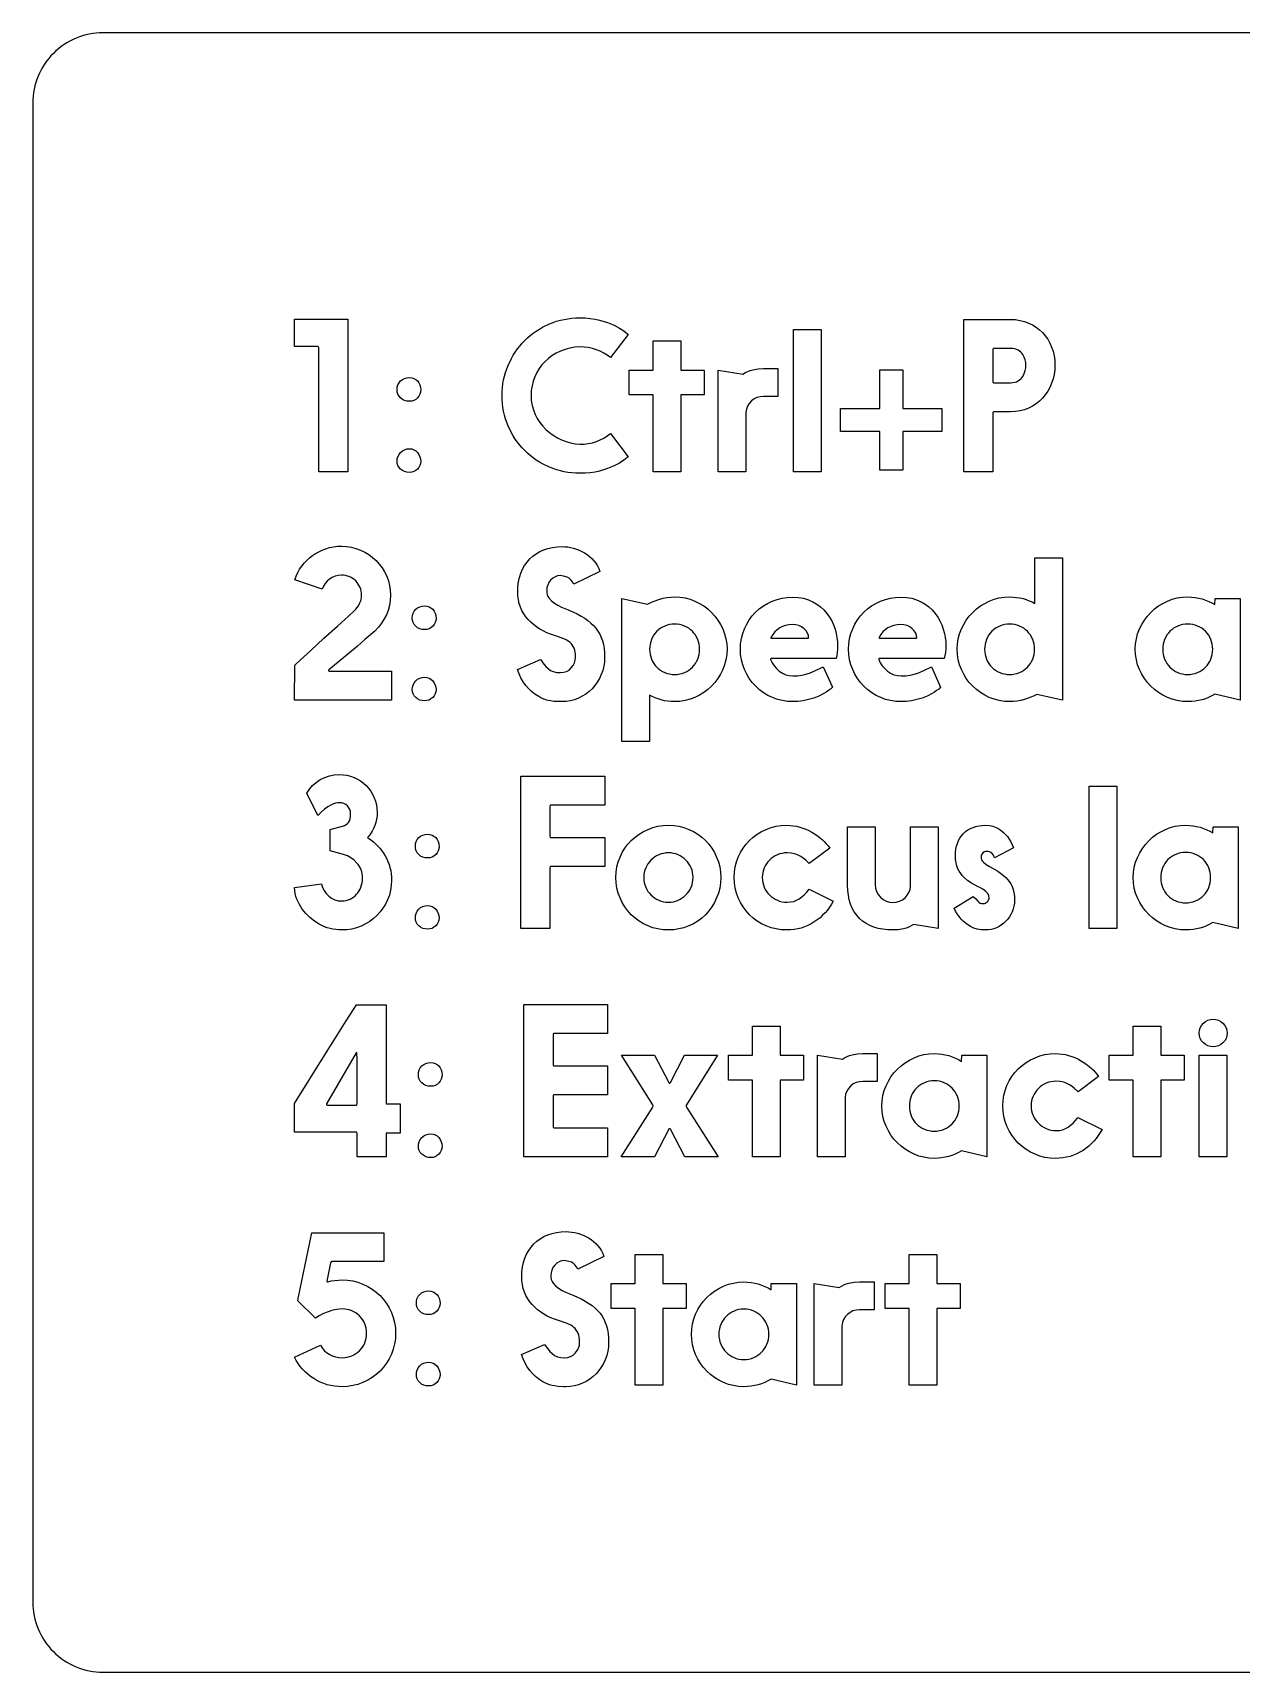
# Model space of a CAD drawing. Extents: x 333 to 535, y 49 to 451.
# Drawn here: x 332.7 to 384.3, y 208.3 to 278.3 of the extents above; entities that cross this region are included whole.
import ezdxf

# ---------------------------------------------------------------- set-up
doc = ezdxf.new("R2010")
doc.units = 0
doc.layers.get('0').update_dxf_attribs({"linetype": 'CONTINUOUS'})

msp = doc.modelspace()

# ---------------------------------------------------------------- linework, layer by layer
msp.add_lwpolyline([(332.707, 211.256, 0.414214), (335.707, 208.256), (427.707, 208.256, 0.414214), (430.707, 211.256), (430.707, 275.256, 0.414214), (427.707, 278.256), (335.707, 278.256, 0.414214), (332.707, 275.256)], format="xyb", close=True)
for points in [[(343.879, 266.025), (346.15, 266.025), (346.15, 259.516), (344.91, 259.516), (344.91, 264.803), (344.907, 264.826), (344.897, 264.842), (344.881, 264.852), (344.858, 264.855), (343.879, 264.855)], [(356.056, 264.846), (355.838, 264.828), (355.629, 264.792), (355.427, 264.737), (355.232, 264.664), (355.048, 264.575), (354.877, 264.471), (354.719, 264.354), (354.574, 264.222), (354.442, 264.078), (354.326, 263.921), (354.223, 263.753), (354.136, 263.572), (354.066, 263.382), (354.016, 263.184), (353.986, 262.979), (353.976, 262.766), (353.986, 262.554), (354.019, 262.349), (354.073, 262.153), (354.149, 261.964), (354.243, 261.786), (354.352, 261.619), (354.475, 261.463), (354.613, 261.319), (354.763, 261.187), (354.925, 261.07), (355.097, 260.966), (355.28, 260.877), (355.47, 260.803), (355.662, 260.747), (355.858, 260.708), (356.056, 260.686), (356.24, 260.694), (356.419, 260.716), (356.593, 260.754), (356.762, 260.807), (356.925, 260.874), (357.079, 260.953), (357.226, 261.043), (357.364, 261.145), (358.127, 260.157), (357.932, 260.001), (357.753, 259.886), (357.52, 259.763), (357.384, 259.702), (357.234, 259.645), (356.896, 259.542), (356.707, 259.5), (356.504, 259.471), (356.287, 259.453), (356.056, 259.447), (355.884, 259.451), (355.715, 259.463), (355.548, 259.483), (355.385, 259.512), (355.225, 259.548), (355.067, 259.593), (354.912, 259.646), (354.76, 259.707), (354.468, 259.849), (354.33, 259.929), (354.196, 260.014), (354.066, 260.106), (353.942, 260.204), (353.822, 260.308), (353.707, 260.417), (353.597, 260.533), (353.494, 260.652), (353.396, 260.777), (353.304, 260.906), (353.218, 261.04), (353.138, 261.179), (352.996, 261.47), (352.935, 261.622), (352.883, 261.777), (352.838, 261.935), (352.801, 262.096), (352.773, 262.259), (352.753, 262.425), (352.74, 262.594), (352.736, 262.766), (352.74, 262.936), (352.753, 263.104), (352.773, 263.269), (352.801, 263.431), (352.838, 263.592), (352.883, 263.749), (352.935, 263.905), (352.996, 264.057), (353.138, 264.351), (353.218, 264.491), (353.304, 264.625), (353.396, 264.755), (353.494, 264.88), (353.597, 265), (353.707, 265.115), (353.822, 265.225), (353.942, 265.328), (354.066, 265.426), (354.196, 265.518), (354.33, 265.604), (354.468, 265.684), (354.76, 265.825), (354.912, 265.886), (355.067, 265.939), (355.225, 265.984), (355.385, 266.02), (355.548, 266.049), (355.715, 266.069), (355.884, 266.081), (356.056, 266.085), (356.287, 266.08), (356.504, 266.062), (356.707, 266.032), (356.896, 265.99), (357.234, 265.887), (357.384, 265.83), (357.52, 265.769), (357.753, 265.646), (357.932, 265.526), (358.127, 265.375), (357.364, 264.387), (357.226, 264.489), (357.079, 264.58), (356.925, 264.658), (356.762, 264.725), (356.593, 264.778), (356.419, 264.816), (356.24, 264.839)], [(372.453, 266.016), (374.446, 266.016), (374.65, 266.007), (374.845, 265.978), (375.031, 265.931), (375.209, 265.864), (375.376, 265.782), (375.532, 265.686), (375.675, 265.576), (375.807, 265.453), (375.926, 265.317), (376.03, 265.169), (376.121, 265.009), (376.197, 264.837), (376.258, 264.656), (376.301, 264.467), (376.327, 264.27), (376.336, 264.066), (376.327, 263.862), (376.301, 263.664), (376.258, 263.474), (376.197, 263.29), (376.121, 263.116), (376.03, 262.952), (375.926, 262.8), (375.807, 262.658), (375.675, 262.529), (375.532, 262.414), (375.376, 262.314), (375.209, 262.229), (375.031, 262.161), (374.845, 262.112), (374.65, 262.083), (374.446, 262.073), (373.736, 262.073), (373.713, 262.07), (373.697, 262.06), (373.687, 262.044), (373.684, 262.021), (373.684, 259.516), (372.444, 259.516)], [(365.182, 265.583), (366.36, 265.583), (366.36, 259.516), (365.182, 259.516)], [(359.193, 265.097), (360.372, 265.097), (360.372, 263.849), (361.368, 263.849), (361.368, 262.792), (360.372, 262.792), (360.372, 259.516), (359.193, 259.516), (359.193, 262.792), (358.17, 262.792), (358.17, 263.849), (359.193, 263.849)], [(373.684, 263.364), (373.687, 263.341), (373.697, 263.325), (373.713, 263.315), (373.736, 263.312), (374.446, 263.312), (374.538, 263.317), (374.621, 263.332), (374.696, 263.356), (374.763, 263.39), (374.822, 263.432), (374.875, 263.478), (374.922, 263.529), (374.962, 263.585), (375.025, 263.705), (375.066, 263.832), (375.089, 263.956), (375.096, 264.066), (375.089, 264.174), (375.066, 264.291), (375.025, 264.41), (374.962, 264.521), (374.922, 264.573), (374.875, 264.621), (374.763, 264.703), (374.696, 264.735), (374.621, 264.758), (374.538, 264.772), (374.446, 264.777), (373.736, 264.777), (373.713, 264.774), (373.697, 264.764), (373.687, 264.748), (373.684, 264.725)], [(361.966, 263.849), (363.024, 263.685), (363.121, 263.745), (363.224, 263.795), (363.332, 263.836), (363.444, 263.867), (363.673, 263.906), (363.899, 263.919), (364.514, 263.919), (364.514, 262.731), (363.899, 262.731), (363.753, 262.719), (363.617, 262.683), (363.493, 262.622), (363.379, 262.536), (363.283, 262.432), (363.212, 262.314), (363.166, 262.183), (363.145, 262.038), (363.145, 259.516), (361.966, 259.516)], [(348.256, 263.009), (348.265, 263.12), (348.293, 263.221), (348.339, 263.311), (348.403, 263.39), (348.482, 263.455), (348.572, 263.501), (348.673, 263.528), (348.784, 263.537), (348.88, 263.528), (348.97, 263.501), (349.052, 263.455), (349.127, 263.39), (349.189, 263.311), (349.234, 263.221), (349.261, 263.12), (349.27, 263.009), (349.261, 262.913), (349.234, 262.824), (349.189, 262.742), (349.127, 262.666), (349.052, 262.604), (348.97, 262.559), (348.88, 262.532), (348.784, 262.523), (348.673, 262.532), (348.572, 262.559), (348.482, 262.604), (348.403, 262.666), (348.339, 262.742), (348.293, 262.824), (348.265, 262.913)], [(368.856, 263.858), (369.844, 263.858), (369.844, 262.22), (371.508, 262.22), (371.508, 261.232), (369.844, 261.232), (369.844, 259.585), (368.856, 259.585), (368.856, 261.232), (367.184, 261.232), (367.184, 262.22), (368.856, 262.22)], [(348.256, 259.967), (348.265, 260.064), (348.293, 260.157), (348.339, 260.246), (348.403, 260.331), (348.482, 260.403), (348.572, 260.454), (348.673, 260.485), (348.784, 260.495), (348.88, 260.485), (348.97, 260.454), (349.052, 260.403), (349.127, 260.331), (349.189, 260.246), (349.234, 260.157), (349.261, 260.064), (349.27, 259.967), (349.261, 259.871), (349.234, 259.782), (349.189, 259.7), (349.127, 259.624), (349.052, 259.562), (348.97, 259.517), (348.88, 259.49), (348.784, 259.481), (348.673, 259.49), (348.572, 259.517), (348.482, 259.562), (348.403, 259.624), (348.339, 259.7), (348.293, 259.782), (348.265, 259.871)], [(343.888, 251.257), (344.113, 251.469), (344.568, 251.885), (345.136, 252.401), (345.708, 252.921), (346.176, 253.341), (346.427, 253.571), (346.493, 253.639), (346.553, 253.714), (346.606, 253.795), (346.652, 253.883), (346.69, 253.973), (346.717, 254.063), (346.734, 254.151), (346.739, 254.238), (346.735, 254.327), (346.724, 254.413), (346.704, 254.495), (346.677, 254.573), (346.643, 254.647), (346.6, 254.718), (346.55, 254.786), (346.492, 254.849), (346.428, 254.907), (346.361, 254.957), (346.29, 255), (346.216, 255.034), (346.138, 255.061), (346.056, 255.081), (345.97, 255.092), (345.881, 255.096), (345.742, 255.086), (345.611, 255.054), (345.489, 255.001), (345.374, 254.927), (345.271, 254.837), (345.184, 254.735), (345.113, 254.622), (345.058, 254.498), (343.888, 254.905), (343.945, 255.059), (344.014, 255.206), (344.095, 255.347), (344.187, 255.482), (344.288, 255.609), (344.398, 255.727), (344.516, 255.834), (344.642, 255.932), (344.775, 256.021), (344.916, 256.099), (345.063, 256.168), (345.218, 256.227), (345.378, 256.275), (345.542, 256.308), (345.71, 256.329), (345.881, 256.335), (346.094, 256.325), (346.301, 256.294), (346.502, 256.243), (346.696, 256.171), (346.88, 256.081), (347.053, 255.976), (347.214, 255.856), (347.363, 255.72), (347.498, 255.571), (347.619, 255.41), (347.724, 255.238), (347.814, 255.053), (347.886, 254.859), (347.937, 254.658), (347.968, 254.452), (347.978, 254.238), (347.967, 254.011), (347.935, 253.796), (347.881, 253.595), (347.805, 253.406), (347.709, 253.226), (347.593, 253.051), (347.457, 252.88), (347.302, 252.713), (347.142, 252.565), (346.886, 252.344), (346.57, 252.071), (346.228, 251.785), (345.344, 251.049), (345.326, 251.023), (345.333, 251.01), (345.352, 251.005), (348.013, 251.005), (348.013, 249.766), (343.879, 249.766)], [(354.383, 251.499), (354.452, 251.394), (354.527, 251.294), (354.61, 251.199), (354.699, 251.109), (354.803, 251.034), (354.926, 250.979), (355.069, 250.947), (355.232, 250.936), (355.365, 250.949), (355.486, 250.986), (355.595, 251.048), (355.692, 251.135), (355.771, 251.238), (355.828, 251.349), (355.862, 251.468), (355.874, 251.594), (355.87, 251.705), (355.857, 251.807), (355.837, 251.898), (355.809, 251.979), (355.773, 252.051), (355.731, 252.117), (355.682, 252.177), (355.627, 252.23), (355.565, 252.277), (355.497, 252.319), (355.341, 252.39), (354.972, 252.52), (354.807, 252.576), (354.647, 252.641), (354.495, 252.714), (354.348, 252.797), (354.21, 252.887), (354.081, 252.985), (353.961, 253.09), (353.85, 253.203), (353.75, 253.324), (353.661, 253.453), (353.585, 253.59), (353.521, 253.735), (353.469, 253.888), (353.433, 254.048), (353.411, 254.215), (353.404, 254.389), (353.412, 254.604), (353.437, 254.808), (353.479, 255.002), (353.538, 255.185), (353.612, 255.356), (353.7, 255.513), (353.803, 255.658), (353.919, 255.79), (354.049, 255.909), (354.192, 256.013), (354.348, 256.103), (354.517, 256.18), (354.698, 256.24), (354.889, 256.284), (355.09, 256.309), (355.302, 256.318), (355.42, 256.314), (355.54, 256.301), (355.662, 256.279), (355.787, 256.249), (355.911, 256.211), (356.031, 256.164), (356.147, 256.11), (356.259, 256.047), (356.367, 255.976), (356.468, 255.898), (356.564, 255.811), (356.654, 255.716), (356.735, 255.612), (356.805, 255.501), (356.865, 255.38), (356.914, 255.251), (355.796, 254.715), (355.74, 254.818), (355.675, 254.901), (355.603, 254.965), (355.523, 255.009), (355.363, 255.061), (355.291, 255.074), (355.224, 255.079), (355.107, 255.067), (354.999, 255.03), (354.901, 254.969), (354.812, 254.883), (354.738, 254.783), (354.685, 254.676), (354.654, 254.564), (354.643, 254.445), (354.649, 254.353), (354.667, 254.269), (354.697, 254.193), (354.738, 254.124), (354.846, 254.002), (354.977, 253.898), (355.123, 253.81), (355.276, 253.738), (355.562, 253.621), (355.758, 253.533), (355.941, 253.443), (356.109, 253.35), (356.264, 253.256), (356.404, 253.158), (356.531, 253.054), (356.645, 252.945), (356.745, 252.83), (356.832, 252.709), (356.907, 252.579), (356.971, 252.44), (357.022, 252.292), (357.062, 252.134), (357.09, 251.965), (357.107, 251.783), (357.113, 251.589), (357.104, 251.397), (357.077, 251.209), (357.033, 251.028), (356.97, 250.851), (356.892, 250.683), (356.801, 250.527), (356.697, 250.382), (356.58, 250.248), (356.451, 250.127), (356.311, 250.019), (356.161, 249.925), (355.999, 249.844), (355.83, 249.78), (355.654, 249.734), (355.472, 249.706), (355.284, 249.697), (355.206, 249.697), (354.942, 249.71), (354.819, 249.727), (354.703, 249.75), (354.593, 249.78), (354.489, 249.817), (354.392, 249.861), (354.301, 249.911), (354.135, 250.021), (353.988, 250.136), (353.859, 250.258), (353.75, 250.386), (353.64, 250.541), (353.545, 250.707), (353.463, 250.885), (353.395, 251.075)], [(376.656, 249.766), (375.564, 250.009), (375.444, 249.946), (375.315, 249.889), (375.036, 249.788), (374.886, 249.748), (374.73, 249.72), (374.569, 249.703), (374.403, 249.697), (374.177, 249.708), (373.957, 249.741), (373.743, 249.797), (373.536, 249.874), (373.339, 249.971), (373.155, 250.084), (372.984, 250.212), (372.826, 250.355), (372.682, 250.514), (372.554, 250.685), (372.441, 250.869), (372.345, 251.066), (372.267, 251.273), (372.211, 251.486), (372.178, 251.706), (372.167, 251.933), (372.178, 252.159), (372.211, 252.379), (372.267, 252.593), (372.345, 252.799), (372.441, 252.997), (372.554, 253.181), (372.682, 253.352), (372.826, 253.51), (372.984, 253.654), (373.155, 253.782), (373.339, 253.894), (373.536, 253.991), (373.743, 254.069), (373.957, 254.124), (374.177, 254.158), (374.403, 254.169), (374.553, 254.164), (374.698, 254.15), (374.839, 254.127), (374.975, 254.095), (375.107, 254.055), (375.235, 254.007), (375.358, 253.953), (375.478, 253.891), (375.478, 255.833), (376.656, 255.833)], [(357.85, 254.099), (358.942, 253.857), (359.062, 253.919), (359.191, 253.977), (359.47, 254.078), (359.62, 254.118), (359.776, 254.146), (359.937, 254.163), (360.103, 254.169), (360.329, 254.158), (360.549, 254.124), (360.763, 254.069), (360.97, 253.991), (361.167, 253.894), (361.351, 253.782), (361.522, 253.654), (361.68, 253.51), (361.824, 253.352), (361.952, 253.181), (362.065, 252.997), (362.161, 252.799), (362.239, 252.593), (362.295, 252.379), (362.328, 252.159), (362.339, 251.933), (362.328, 251.706), (362.295, 251.486), (362.239, 251.273), (362.161, 251.066), (362.065, 250.869), (361.952, 250.685), (361.824, 250.514), (361.68, 250.355), (361.522, 250.212), (361.351, 250.084), (361.167, 249.971), (360.97, 249.874), (360.763, 249.797), (360.549, 249.741), (360.329, 249.708), (360.103, 249.697), (359.954, 249.701), (359.808, 249.715), (359.668, 249.738), (359.531, 249.77), (359.399, 249.811), (359.271, 249.858), (359.147, 249.913), (359.028, 249.974), (359.028, 247.989), (357.85, 247.989)], [(365.156, 250.797), (365.353, 250.805), (365.536, 250.828), (365.706, 250.866), (365.862, 250.919), (366.143, 251.038), (366.386, 251.153), (366.447, 251.179), (366.837, 250.312), (366.756, 250.237), (366.668, 250.166), (366.574, 250.1), (366.473, 250.039), (366.262, 249.933), (366.044, 249.848), (365.821, 249.783), (365.593, 249.736), (365.369, 249.707), (365.156, 249.697), (364.925, 249.708), (364.703, 249.74), (364.488, 249.794), (364.28, 249.87), (364.083, 249.965), (363.898, 250.077), (363.725, 250.206), (363.565, 250.351), (363.42, 250.511), (363.291, 250.684), (363.179, 250.869), (363.084, 251.066), (363.009, 251.274), (362.954, 251.489), (362.922, 251.711), (362.911, 251.941), (362.922, 252.168), (362.954, 252.388), (363.009, 252.601), (363.084, 252.808), (363.179, 253.005), (363.29, 253.188), (363.417, 253.358), (363.561, 253.514), (363.719, 253.656), (363.89, 253.782), (364.074, 253.892), (364.272, 253.987), (364.479, 254.063), (364.692, 254.117), (364.912, 254.149), (365.138, 254.16), (365.381, 254.148), (365.606, 254.111), (365.814, 254.05), (366.005, 253.965), (366.179, 253.861), (366.337, 253.743), (366.478, 253.612), (366.603, 253.467), (366.712, 253.311), (366.807, 253.147), (366.886, 252.975), (366.95, 252.795), (366.999, 252.612), (367.034, 252.43), (367.055, 252.25), (367.062, 252.071), (367.058, 251.934), (367.045, 251.798), (367.023, 251.665), (366.993, 251.534), (364.22, 251.534), (364.2, 251.523), (364.194, 251.491), (364.263, 251.356), (364.349, 251.231), (364.451, 251.114), (364.571, 251.005), (364.703, 250.914), (364.845, 250.849), (364.996, 250.81)], [(369.775, 250.797), (369.972, 250.805), (370.155, 250.828), (370.325, 250.866), (370.481, 250.919), (370.762, 251.038), (371.006, 251.153), (371.066, 251.179), (371.456, 250.312), (371.375, 250.237), (371.287, 250.166), (371.193, 250.1), (371.092, 250.039), (370.881, 249.933), (370.663, 249.848), (370.44, 249.783), (370.213, 249.736), (369.988, 249.707), (369.775, 249.697), (369.545, 249.708), (369.322, 249.74), (369.107, 249.794), (368.9, 249.87), (368.702, 249.965), (368.517, 250.077), (368.345, 250.206), (368.185, 250.351), (368.039, 250.511), (367.911, 250.684), (367.799, 250.869), (367.704, 251.066), (367.628, 251.274), (367.574, 251.489), (367.541, 251.711), (367.53, 251.941), (367.541, 252.168), (367.574, 252.388), (367.628, 252.601), (367.704, 252.808), (367.798, 253.005), (367.909, 253.188), (368.037, 253.358), (368.18, 253.514), (368.339, 253.656), (368.51, 253.782), (368.694, 253.892), (368.891, 253.987), (369.098, 254.063), (369.311, 254.117), (369.531, 254.149), (369.758, 254.16), (370, 254.148), (370.226, 254.111), (370.434, 254.05), (370.624, 253.965), (370.798, 253.861), (370.956, 253.743), (371.097, 253.612), (371.222, 253.467), (371.332, 253.311), (371.426, 253.147), (371.505, 252.975), (371.569, 252.795), (371.618, 252.612), (371.654, 252.43), (371.675, 252.25), (371.682, 252.071), (371.677, 251.934), (371.664, 251.798), (371.643, 251.665), (371.612, 251.534), (368.839, 251.534), (368.819, 251.523), (368.813, 251.491), (368.882, 251.356), (368.968, 251.231), (369.071, 251.114), (369.19, 251.005), (369.322, 250.914), (369.464, 250.849), (369.615, 250.81)], [(379.768, 251.933), (379.779, 252.159), (379.812, 252.379), (379.868, 252.593), (379.945, 252.799), (380.042, 252.997), (380.154, 253.181), (380.283, 253.352), (380.426, 253.51), (380.584, 253.654), (380.756, 253.782), (380.94, 253.894), (381.137, 253.991), (381.344, 254.069), (381.557, 254.124), (381.777, 254.158), (382.004, 254.169), (382.162, 254.163), (382.318, 254.147), (382.47, 254.12), (382.619, 254.082), (382.764, 254.034), (382.903, 253.978), (383.037, 253.913), (383.165, 253.839), (383.174, 254.099), (384.248, 254.099), (384.248, 249.757), (383.165, 250.017), (383.033, 249.942), (382.897, 249.877), (382.758, 249.822), (382.615, 249.777), (382.468, 249.742), (382.317, 249.717), (382.162, 249.702), (382.004, 249.697), (381.777, 249.708), (381.557, 249.741), (381.344, 249.797), (381.137, 249.874), (380.94, 249.971), (380.756, 250.084), (380.584, 250.212), (380.426, 250.355), (380.283, 250.514), (380.154, 250.685), (380.042, 250.869), (379.945, 251.066), (379.868, 251.273), (379.812, 251.486), (379.779, 251.706)], [(348.906, 253.259), (348.915, 253.37), (348.942, 253.471), (348.989, 253.561), (349.053, 253.64), (349.132, 253.705), (349.222, 253.751), (349.323, 253.778), (349.434, 253.787), (349.53, 253.778), (349.62, 253.751), (349.702, 253.705), (349.777, 253.64), (349.839, 253.561), (349.884, 253.471), (349.911, 253.37), (349.92, 253.259), (349.911, 253.163), (349.884, 253.074), (349.839, 252.992), (349.777, 252.916), (349.702, 252.854), (349.62, 252.809), (349.53, 252.782), (349.434, 252.773), (349.323, 252.782), (349.222, 252.809), (349.132, 252.854), (349.053, 252.916), (348.989, 252.992), (348.942, 253.074), (348.915, 253.163)], [(361.169, 251.933), (361.164, 252.044), (361.148, 252.152), (361.123, 252.256), (361.087, 252.357), (361.042, 252.454), (360.989, 252.543), (360.929, 252.625), (360.861, 252.7), (360.787, 252.768), (360.705, 252.828), (360.618, 252.88), (360.523, 252.925), (360.424, 252.961), (360.321, 252.987), (360.214, 253.002), (360.103, 253.007), (359.992, 253.002), (359.885, 252.987), (359.782, 252.961), (359.683, 252.925), (359.588, 252.88), (359.501, 252.828), (359.419, 252.768), (359.345, 252.7), (359.277, 252.625), (359.217, 252.543), (359.164, 252.454), (359.119, 252.357), (359.083, 252.256), (359.058, 252.152), (359.042, 252.044), (359.037, 251.933), (359.042, 251.822), (359.058, 251.714), (359.083, 251.609), (359.119, 251.508), (359.164, 251.412), (359.217, 251.323), (359.277, 251.241), (359.345, 251.166), (359.419, 251.098), (359.501, 251.038), (359.588, 250.985), (359.683, 250.94), (359.782, 250.904), (359.885, 250.879), (359.992, 250.863), (360.103, 250.858), (360.214, 250.863), (360.321, 250.879), (360.424, 250.904), (360.523, 250.94), (360.618, 250.985), (360.705, 251.038), (360.787, 251.098), (360.861, 251.166), (360.929, 251.241), (360.989, 251.323), (361.042, 251.412), (361.087, 251.508), (361.123, 251.609), (361.148, 251.714), (361.164, 251.822)], [(365.13, 252.99), (364.982, 252.981), (364.843, 252.953), (364.711, 252.907), (364.588, 252.843), (364.476, 252.763), (364.377, 252.672), (364.291, 252.568), (364.22, 252.453), (364.215, 252.44), (364.211, 252.427), (364.22, 252.407), (364.246, 252.401), (365.788, 252.401), (365.814, 252.405), (365.823, 252.418), (365.811, 252.524), (365.774, 252.625), (365.713, 252.721), (365.628, 252.812), (365.524, 252.89), (365.406, 252.946), (365.275, 252.979)], [(369.749, 252.99), (369.601, 252.981), (369.462, 252.953), (369.331, 252.907), (369.207, 252.843), (369.095, 252.763), (368.996, 252.672), (368.911, 252.568), (368.839, 252.453), (368.835, 252.44), (368.83, 252.427), (368.839, 252.407), (368.865, 252.401), (370.408, 252.401), (370.434, 252.405), (370.442, 252.418), (370.43, 252.524), (370.394, 252.625), (370.333, 252.721), (370.247, 252.812), (370.143, 252.89), (370.025, 252.946), (369.894, 252.979)], [(373.337, 251.933), (373.342, 251.822), (373.358, 251.714), (373.383, 251.609), (373.419, 251.508), (373.464, 251.412), (373.517, 251.323), (373.577, 251.241), (373.645, 251.166), (373.719, 251.098), (373.801, 251.038), (373.888, 250.985), (373.983, 250.94), (374.082, 250.904), (374.185, 250.879), (374.292, 250.863), (374.403, 250.858), (374.514, 250.863), (374.621, 250.879), (374.724, 250.904), (374.823, 250.94), (374.918, 250.985), (375.005, 251.038), (375.087, 251.098), (375.161, 251.166), (375.229, 251.241), (375.289, 251.323), (375.342, 251.412), (375.387, 251.508), (375.423, 251.609), (375.448, 251.714), (375.464, 251.822), (375.469, 251.933), (375.464, 252.044), (375.448, 252.152), (375.423, 252.256), (375.387, 252.357), (375.342, 252.454), (375.289, 252.543), (375.229, 252.625), (375.161, 252.7), (375.087, 252.768), (375.005, 252.828), (374.918, 252.88), (374.823, 252.925), (374.724, 252.961), (374.621, 252.987), (374.514, 253.002), (374.403, 253.007), (374.292, 253.002), (374.185, 252.987), (374.082, 252.961), (373.983, 252.925), (373.888, 252.88), (373.801, 252.828), (373.719, 252.768), (373.645, 252.7), (373.577, 252.625), (373.517, 252.543), (373.464, 252.454), (373.419, 252.357), (373.383, 252.256), (373.358, 252.152), (373.342, 252.044)], [(380.938, 251.933), (380.943, 251.822), (380.958, 251.714), (380.984, 251.609), (381.02, 251.508), (381.065, 251.412), (381.118, 251.323), (381.178, 251.241), (381.245, 251.166), (381.32, 251.098), (381.401, 251.038), (381.489, 250.985), (381.583, 250.94), (381.683, 250.904), (381.786, 250.879), (381.893, 250.863), (382.004, 250.858), (382.114, 250.863), (382.221, 250.879), (382.325, 250.904), (382.424, 250.94), (382.518, 250.985), (382.606, 251.038), (382.687, 251.098), (382.762, 251.166), (382.83, 251.241), (382.89, 251.323), (382.942, 251.412), (382.987, 251.508), (383.023, 251.609), (383.049, 251.714), (383.065, 251.822), (383.07, 251.933), (383.065, 252.044), (383.049, 252.152), (383.023, 252.256), (382.987, 252.357), (382.942, 252.454), (382.89, 252.543), (382.83, 252.625), (382.762, 252.7), (382.687, 252.768), (382.606, 252.828), (382.518, 252.88), (382.424, 252.925), (382.325, 252.961), (382.221, 252.987), (382.114, 253.002), (382.004, 253.007), (381.893, 253.002), (381.786, 252.987), (381.683, 252.961), (381.583, 252.925), (381.489, 252.88), (381.401, 252.828), (381.32, 252.768), (381.245, 252.7), (381.178, 252.625), (381.118, 252.543), (381.065, 252.454), (381.02, 252.357), (380.984, 252.256), (380.958, 252.152), (380.943, 252.044)], [(348.906, 250.217), (348.915, 250.314), (348.942, 250.407), (348.989, 250.496), (349.053, 250.581), (349.132, 250.653), (349.222, 250.704), (349.323, 250.735), (349.434, 250.745), (349.53, 250.735), (349.62, 250.704), (349.702, 250.653), (349.777, 250.581), (349.839, 250.496), (349.884, 250.407), (349.911, 250.314), (349.92, 250.217), (349.911, 250.121), (349.884, 250.032), (349.839, 249.95), (349.777, 249.874), (349.702, 249.812), (349.62, 249.767), (349.53, 249.74), (349.434, 249.731), (349.323, 249.74), (349.222, 249.767), (349.132, 249.812), (349.053, 249.874), (348.989, 249.95), (348.942, 250.032), (348.915, 250.121)], [(344.399, 245.788), (344.517, 245.961), (344.652, 246.115), (344.807, 246.251), (344.98, 246.369), (345.167, 246.464), (345.365, 246.531), (345.574, 246.572), (345.794, 246.585), (345.957, 246.578), (346.115, 246.554), (346.269, 246.515), (346.418, 246.46), (346.561, 246.391), (346.695, 246.31), (346.819, 246.218), (346.934, 246.113), (347.039, 245.998), (347.131, 245.874), (347.212, 245.74), (347.281, 245.597), (347.336, 245.447), (347.375, 245.292), (347.398, 245.131), (347.406, 244.965), (347.4, 244.82), (347.381, 244.679), (347.35, 244.542), (347.307, 244.41), (347.252, 244.283), (347.189, 244.163), (347.116, 244.049), (347.034, 243.942), (346.999, 243.899), (347.008, 243.877), (347.034, 243.864), (347.142, 243.79), (347.244, 243.71), (347.341, 243.624), (347.433, 243.533), (347.52, 243.436), (347.602, 243.333), (347.678, 243.224), (347.749, 243.11), (347.813, 242.992), (347.868, 242.87), (347.915, 242.745), (347.953, 242.616), (347.983, 242.485), (348.005, 242.35), (348.017, 242.212), (348.022, 242.07), (348.011, 241.853), (347.979, 241.642), (347.927, 241.439), (347.853, 241.242), (347.761, 241.056), (347.654, 240.882), (347.533, 240.72), (347.398, 240.571), (347.248, 240.435), (347.087, 240.314), (346.913, 240.208), (346.726, 240.116), (346.53, 240.042), (346.326, 239.989), (346.116, 239.957), (345.898, 239.947), (345.768, 239.951), (345.64, 239.962), (345.515, 239.982), (345.394, 240.009), (345.275, 240.043), (345.159, 240.086), (345.046, 240.136), (344.936, 240.194), (344.728, 240.327), (344.538, 240.479), (344.364, 240.65), (344.208, 240.839), (344.086, 241.036), (343.979, 241.26), (343.935, 241.38), (343.904, 241.504), (343.885, 241.63), (343.879, 241.758), (345.032, 241.914), (345.077, 241.765), (345.143, 241.628), (345.231, 241.505), (345.339, 241.394), (345.464, 241.303), (345.6, 241.238), (345.748, 241.199), (345.907, 241.186), (345.997, 241.191), (346.084, 241.206), (346.168, 241.23), (346.249, 241.264), (346.327, 241.306), (346.399, 241.355), (346.465, 241.41), (346.527, 241.472), (346.582, 241.54), (346.632, 241.614), (346.675, 241.694), (346.713, 241.78), (346.743, 241.87), (346.765, 241.963), (346.778, 242.059), (346.782, 242.157), (346.779, 242.25), (346.767, 242.34), (346.749, 242.427), (346.723, 242.51), (346.689, 242.589), (346.648, 242.665), (346.6, 242.738), (346.544, 242.807), (346.419, 242.93), (346.283, 243.032), (346.135, 243.112), (345.976, 243.171), (345.404, 243.327), (345.404, 244.237), (345.933, 244.384), (346.01, 244.41), (346.078, 244.445), (346.136, 244.488), (346.184, 244.54), (346.222, 244.605), (346.249, 244.687), (346.266, 244.787), (346.271, 244.904), (346.263, 245), (346.237, 245.088), (346.195, 245.169), (346.137, 245.242), (346.065, 245.303), (345.986, 245.346), (345.899, 245.372), (345.803, 245.381), (345.713, 245.375), (345.625, 245.359), (345.54, 245.332), (345.456, 245.294), (345.3, 245.203), (345.162, 245.103), (345.012, 244.976), (344.876, 244.835)], [(353.542, 246.516), (357.122, 246.516), (357.122, 245.277), (354.834, 245.277), (354.811, 245.274), (354.795, 245.264), (354.785, 245.248), (354.782, 245.225), (354.782, 243.951), (354.785, 243.928), (354.795, 243.912), (354.811, 243.902), (354.834, 243.899), (357.122, 243.899), (357.122, 242.659), (354.834, 242.659), (354.811, 242.656), (354.795, 242.646), (354.785, 242.63), (354.782, 242.607), (354.782, 240.016), (353.542, 240.016)], [(377.8, 246.083), (378.979, 246.083), (378.979, 240.016), (377.8, 240.016)], [(357.598, 242.191), (357.609, 242.418), (357.642, 242.638), (357.696, 242.851), (357.772, 243.058), (357.867, 243.255), (357.979, 243.439), (358.107, 243.611), (358.253, 243.769), (358.413, 243.912), (358.585, 244.04), (358.77, 244.151), (358.968, 244.245), (359.175, 244.321), (359.39, 244.375), (359.613, 244.408), (359.843, 244.419), (360.069, 244.408), (360.289, 244.375), (360.503, 244.321), (360.71, 244.245), (360.907, 244.151), (361.091, 244.04), (361.262, 243.912), (361.42, 243.769), (361.564, 243.611), (361.691, 243.439), (361.802, 243.255), (361.897, 243.058), (361.973, 242.851), (362.027, 242.638), (362.06, 242.418), (362.07, 242.191), (362.06, 241.961), (362.027, 241.739), (361.973, 241.524), (361.897, 241.316), (361.802, 241.119), (361.691, 240.934), (361.564, 240.761), (361.42, 240.601), (361.262, 240.456), (361.091, 240.327), (360.907, 240.215), (360.71, 240.12), (360.503, 240.044), (360.289, 239.99), (360.069, 239.958), (359.843, 239.947), (359.613, 239.958), (359.39, 239.99), (359.175, 240.044), (358.968, 240.12), (358.77, 240.215), (358.585, 240.327), (358.413, 240.456), (358.253, 240.601), (358.107, 240.761), (357.979, 240.934), (357.867, 241.119), (357.772, 241.316), (357.696, 241.524), (357.642, 241.739), (357.609, 241.961)], [(364.887, 244.419), (365.029, 244.414), (365.17, 244.399), (365.309, 244.375), (365.446, 244.341), (365.58, 244.298), (365.71, 244.249), (365.836, 244.192), (365.957, 244.128), (366.186, 243.983), (366.395, 243.816), (366.49, 243.726), (366.577, 243.633), (366.655, 243.538), (366.724, 243.439), (365.849, 242.789), (365.684, 242.941), (365.592, 243.019), (365.489, 243.088), (365.372, 243.148), (365.238, 243.197), (365.083, 243.229), (364.904, 243.24), (364.794, 243.235), (364.688, 243.22), (364.586, 243.194), (364.488, 243.158), (364.396, 243.113), (364.31, 243.06), (364.229, 243), (364.155, 242.932), (364.087, 242.858), (364.027, 242.778), (363.974, 242.691), (363.929, 242.599), (363.893, 242.502), (363.868, 242.402), (363.852, 242.298), (363.847, 242.191), (363.852, 242.081), (363.868, 241.975), (363.893, 241.873), (363.929, 241.775), (363.974, 241.683), (364.027, 241.597), (364.087, 241.516), (364.155, 241.442), (364.229, 241.374), (364.31, 241.314), (364.396, 241.261), (364.488, 241.216), (364.586, 241.18), (364.688, 241.155), (364.794, 241.139), (364.904, 241.134), (365.051, 241.143), (365.186, 241.17), (365.311, 241.215), (365.424, 241.277), (365.532, 241.357), (365.637, 241.454), (365.74, 241.567), (365.84, 241.697), (366.872, 241.177), (366.796, 241.044), (366.714, 240.917), (366.624, 240.797), (366.526, 240.682), (366.421, 240.575), (366.309, 240.473), (366.189, 240.378), (366.061, 240.289), (365.928, 240.209), (365.791, 240.139), (365.65, 240.081), (365.506, 240.032), (365.357, 239.995), (365.204, 239.968), (365.048, 239.952), (364.887, 239.947), (364.657, 239.958), (364.434, 239.99), (364.219, 240.044), (364.012, 240.12), (363.814, 240.215), (363.629, 240.327), (363.457, 240.456), (363.297, 240.601), (363.151, 240.761), (363.023, 240.934), (362.911, 241.119), (362.816, 241.316), (362.74, 241.524), (362.686, 241.739), (362.653, 241.961), (362.642, 242.191), (362.653, 242.418), (362.686, 242.638), (362.74, 242.851), (362.816, 243.058), (362.911, 243.255), (363.023, 243.439), (363.151, 243.611), (363.297, 243.769), (363.457, 243.912), (363.629, 244.04), (363.814, 244.151), (364.012, 244.245), (364.219, 244.321), (364.434, 244.375), (364.657, 244.408)], [(371.352, 240.007), (370.295, 240.181), (370.197, 240.121), (370.095, 240.07), (369.987, 240.03), (369.875, 239.999), (369.646, 239.96), (369.42, 239.947), (369.196, 239.955), (368.986, 239.978), (368.789, 240.017), (368.604, 240.071), (368.432, 240.141), (368.273, 240.227), (368.127, 240.328), (367.994, 240.445), (367.875, 240.576), (367.772, 240.721), (367.685, 240.878), (367.614, 241.049), (367.558, 241.232), (367.519, 241.429), (367.495, 241.639), (367.487, 241.862), (367.487, 244.349), (368.666, 244.349), (368.666, 241.879), (368.679, 241.729), (368.721, 241.59), (368.79, 241.463), (368.887, 241.346), (369.003, 241.25), (369.13, 241.181), (369.269, 241.139), (369.42, 241.125), (369.566, 241.138), (369.701, 241.175), (369.826, 241.238), (369.94, 241.325), (370.036, 241.431), (370.106, 241.55), (370.153, 241.682), (370.174, 241.827), (370.174, 244.349), (371.352, 244.349)], [(372.852, 241.377), (372.956, 241.279), (373.042, 241.177), (373.087, 241.132), (373.142, 241.099), (373.208, 241.08), (373.285, 241.073), (373.324, 241.078), (373.364, 241.092), (373.445, 241.147), (373.481, 241.186), (373.507, 241.228), (373.523, 241.275), (373.528, 241.325), (373.519, 241.396), (373.494, 241.463), (373.452, 241.526), (373.393, 241.585), (373.262, 241.684), (373.138, 241.758), (373.06, 241.793), (372.774, 241.944), (372.612, 242.051), (372.457, 242.187), (372.384, 242.268), (372.317, 242.357), (372.254, 242.456), (372.197, 242.564), (372.15, 242.683), (372.116, 242.813), (372.096, 242.956), (372.089, 243.11), (372.094, 243.256), (372.111, 243.394), (372.138, 243.525), (372.176, 243.647), (372.224, 243.763), (372.284, 243.871), (372.354, 243.971), (372.436, 244.063), (372.526, 244.147), (372.625, 244.219), (372.731, 244.28), (372.845, 244.33), (372.967, 244.369), (373.097, 244.397), (373.235, 244.413), (373.38, 244.419), (373.542, 244.406), (373.69, 244.375), (373.824, 244.328), (373.944, 244.263), (374.051, 244.187), (374.147, 244.107), (374.233, 244.022), (374.308, 243.933), (374.382, 243.822), (374.451, 243.706), (374.512, 243.584), (374.568, 243.457), (373.762, 243.032), (373.71, 243.142), (373.64, 243.227), (373.597, 243.259), (373.545, 243.282), (373.484, 243.296), (373.415, 243.301), (373.376, 243.297), (373.337, 243.285), (373.259, 243.236), (373.225, 243.201), (373.2, 243.161), (373.186, 243.116), (373.181, 243.067), (373.188, 243), (373.207, 242.94), (373.24, 242.886), (373.285, 242.837), (373.403, 242.746), (373.549, 242.655), (373.896, 242.456), (374.076, 242.336), (374.243, 242.191), (374.319, 242.109), (374.389, 242.016), (374.451, 241.914), (374.507, 241.801), (374.553, 241.678), (374.585, 241.541), (374.604, 241.392), (374.611, 241.229), (374.605, 241.097), (374.586, 240.969), (374.555, 240.846), (374.511, 240.727), (374.457, 240.614), (374.394, 240.508), (374.323, 240.41), (374.243, 240.319), (374.155, 240.237), (374.06, 240.165), (373.957, 240.101), (373.848, 240.046), (373.733, 240.003), (373.614, 239.972), (373.491, 239.953), (373.363, 239.947), (373.184, 239.956), (373.021, 239.984), (372.872, 240.03), (372.739, 240.094), (372.619, 240.169), (372.512, 240.248), (372.416, 240.33), (372.332, 240.415), (372.245, 240.522), (372.167, 240.636), (372.098, 240.756), (372.037, 240.883)], [(379.681, 242.183), (379.692, 242.409), (379.725, 242.629), (379.781, 242.843), (379.859, 243.049), (379.955, 243.247), (380.068, 243.431), (380.196, 243.602), (380.34, 243.76), (380.498, 243.904), (380.669, 244.032), (380.853, 244.144), (381.05, 244.241), (381.257, 244.319), (381.471, 244.374), (381.691, 244.408), (381.917, 244.419), (382.076, 244.413), (382.231, 244.397), (382.383, 244.37), (382.532, 244.332), (382.677, 244.284), (382.816, 244.228), (382.95, 244.163), (383.078, 244.089), (383.087, 244.349), (384.162, 244.349), (384.162, 240.007), (383.078, 240.267), (382.946, 240.192), (382.811, 240.127), (382.671, 240.072), (382.528, 240.027), (382.381, 239.992), (382.23, 239.967), (382.075, 239.952), (381.917, 239.947), (381.691, 239.958), (381.471, 239.991), (381.257, 240.047), (381.05, 240.124), (380.853, 240.221), (380.669, 240.334), (380.498, 240.462), (380.34, 240.605), (380.196, 240.764), (380.068, 240.935), (379.955, 241.119), (379.859, 241.316), (379.781, 241.523), (379.725, 241.736), (379.692, 241.956)], [(349.036, 243.509), (349.045, 243.62), (349.072, 243.721), (349.119, 243.811), (349.183, 243.89), (349.262, 243.955), (349.352, 244.001), (349.453, 244.028), (349.564, 244.037), (349.66, 244.028), (349.75, 244.001), (349.832, 243.955), (349.907, 243.89), (349.969, 243.811), (350.014, 243.721), (350.041, 243.62), (350.05, 243.509), (350.041, 243.413), (350.014, 243.324), (349.969, 243.242), (349.907, 243.166), (349.832, 243.104), (349.75, 243.059), (349.66, 243.032), (349.564, 243.023), (349.453, 243.032), (349.352, 243.059), (349.262, 243.104), (349.183, 243.166), (349.119, 243.242), (349.072, 243.324), (349.045, 243.413)], [(358.786, 242.191), (358.791, 242.081), (358.806, 241.975), (358.832, 241.873), (358.868, 241.775), (358.913, 241.683), (358.966, 241.597), (359.026, 241.516), (359.093, 241.442), (359.168, 241.374), (359.248, 241.314), (359.335, 241.261), (359.427, 241.216), (359.524, 241.18), (359.626, 241.155), (359.733, 241.139), (359.843, 241.134), (359.95, 241.139), (360.053, 241.155), (360.153, 241.18), (360.25, 241.216), (360.343, 241.261), (360.429, 241.314), (360.51, 241.374), (360.584, 241.442), (360.652, 241.516), (360.712, 241.597), (360.764, 241.683), (360.809, 241.775), (360.845, 241.873), (360.871, 241.975), (360.887, 242.081), (360.892, 242.191), (360.887, 242.298), (360.871, 242.402), (360.845, 242.502), (360.809, 242.599), (360.764, 242.691), (360.712, 242.778), (360.652, 242.858), (360.584, 242.932), (360.51, 243), (360.429, 243.06), (360.343, 243.113), (360.25, 243.158), (360.153, 243.194), (360.053, 243.22), (359.95, 243.235), (359.843, 243.24), (359.733, 243.235), (359.626, 243.22), (359.524, 243.194), (359.427, 243.158), (359.335, 243.113), (359.248, 243.06), (359.168, 243), (359.093, 242.932), (359.026, 242.858), (358.966, 242.778), (358.913, 242.691), (358.868, 242.599), (358.832, 242.502), (358.806, 242.402), (358.791, 242.298)], [(380.851, 242.183), (380.856, 242.072), (380.872, 241.964), (380.897, 241.859), (380.933, 241.758), (380.978, 241.662), (381.031, 241.573), (381.091, 241.491), (381.159, 241.416), (381.233, 241.348), (381.315, 241.288), (381.402, 241.235), (381.497, 241.19), (381.596, 241.154), (381.699, 241.129), (381.806, 241.113), (381.917, 241.108), (382.028, 241.113), (382.135, 241.129), (382.238, 241.154), (382.337, 241.19), (382.432, 241.235), (382.519, 241.288), (382.601, 241.348), (382.675, 241.416), (382.743, 241.491), (382.803, 241.573), (382.856, 241.662), (382.901, 241.758), (382.937, 241.859), (382.962, 241.964), (382.978, 242.072), (382.983, 242.183), (382.978, 242.294), (382.962, 242.402), (382.937, 242.506), (382.901, 242.607), (382.856, 242.704), (382.803, 242.793), (382.743, 242.875), (382.675, 242.95), (382.601, 243.018), (382.519, 243.078), (382.432, 243.13), (382.337, 243.175), (382.238, 243.211), (382.135, 243.237), (382.028, 243.252), (381.917, 243.257), (381.806, 243.252), (381.699, 243.237), (381.596, 243.211), (381.497, 243.175), (381.402, 243.13), (381.315, 243.078), (381.233, 243.018), (381.159, 242.95), (381.091, 242.875), (381.031, 242.793), (380.978, 242.704), (380.933, 242.607), (380.897, 242.506), (380.872, 242.402), (380.856, 242.294)], [(349.036, 240.467), (349.045, 240.564), (349.072, 240.657), (349.119, 240.746), (349.183, 240.831), (349.262, 240.903), (349.352, 240.954), (349.453, 240.985), (349.564, 240.995), (349.66, 240.985), (349.75, 240.954), (349.832, 240.903), (349.907, 240.831), (349.969, 240.746), (350.014, 240.657), (350.041, 240.564), (350.05, 240.467), (350.041, 240.371), (350.014, 240.282), (349.969, 240.2), (349.907, 240.124), (349.832, 240.062), (349.75, 240.017), (349.66, 239.99), (349.564, 239.981), (349.453, 239.99), (349.352, 240.017), (349.262, 240.062), (349.183, 240.124), (349.119, 240.2), (349.072, 240.282), (349.045, 240.371)], [(343.879, 232.537), (345.179, 234.617), (345.66, 235.388), (346.085, 236.068), (346.392, 236.554), (346.522, 236.757), (347.788, 236.757), (347.788, 232.528), (348.394, 232.528), (348.394, 231.271), (347.788, 231.271), (347.788, 230.266), (346.548, 230.266), (346.548, 231.263), (346.545, 231.286), (346.535, 231.302), (346.519, 231.312), (346.496, 231.315), (343.879, 231.315)], [(354.912, 231.557), (354.915, 231.535), (354.925, 231.518), (354.941, 231.509), (354.964, 231.505), (357.243, 231.505), (357.243, 230.266), (353.672, 230.266), (353.672, 236.766), (357.243, 236.766), (357.243, 235.527), (354.964, 235.527), (354.941, 235.524), (354.925, 235.514), (354.915, 235.498), (354.912, 235.475), (354.912, 234.201), (354.915, 234.178), (354.925, 234.162), (354.941, 234.152), (354.964, 234.149), (357.243, 234.149), (357.243, 232.909), (354.964, 232.909), (354.941, 232.906), (354.925, 232.896), (354.915, 232.88), (354.912, 232.857)], [(382.498, 235.553), (382.509, 235.666), (382.541, 235.773), (382.595, 235.872), (382.671, 235.964), (382.763, 236.042), (382.864, 236.098), (382.975, 236.131), (383.096, 236.142), (383.209, 236.131), (383.316, 236.098), (383.415, 236.042), (383.507, 235.964), (383.585, 235.872), (383.641, 235.773), (383.674, 235.666), (383.685, 235.553), (383.674, 235.432), (383.641, 235.321), (383.585, 235.22), (383.507, 235.128), (383.415, 235.052), (383.316, 234.998), (383.209, 234.966), (383.096, 234.955), (382.975, 234.966), (382.864, 234.998), (382.763, 235.052), (382.671, 235.128), (382.595, 235.22), (382.541, 235.321), (382.509, 235.432)], [(363.431, 235.847), (364.61, 235.847), (364.61, 234.599), (365.606, 234.599), (365.606, 233.542), (364.61, 233.542), (364.61, 230.266), (363.431, 230.266), (363.431, 233.542), (362.408, 233.542), (362.408, 234.599), (363.431, 234.599)], [(379.672, 235.847), (380.851, 235.847), (380.851, 234.599), (381.848, 234.599), (381.848, 233.542), (380.851, 233.542), (380.851, 230.266), (379.672, 230.266), (379.672, 233.542), (378.65, 233.542), (378.65, 234.599), (379.672, 234.599)], [(345.248, 232.528), (345.24, 232.502), (345.246, 232.476), (345.266, 232.467), (346.496, 232.467), (346.519, 232.471), (346.535, 232.48), (346.545, 232.497), (346.548, 232.519), (346.548, 233.789), (346.548, 234.443), (346.544, 234.686), (346.54, 234.721), (346.514, 234.703)], [(361.966, 230.266), (360.536, 230.266), (359.93, 231.445), (359.91, 231.458), (359.886, 231.462), (359.86, 231.458), (359.852, 231.445), (359.245, 230.266), (357.815, 230.266), (359.167, 232.389), (359.184, 232.433), (359.167, 232.485), (357.841, 234.599), (359.245, 234.599), (359.852, 233.429), (359.865, 233.41), (359.886, 233.403), (359.904, 233.41), (359.921, 233.429), (360.528, 234.599), (361.932, 234.599), (360.614, 232.485), (360.601, 232.463), (360.597, 232.433), (360.601, 232.409), (360.614, 232.389)], [(366.204, 234.599), (367.262, 234.435), (367.359, 234.495), (367.462, 234.545), (367.57, 234.586), (367.682, 234.617), (367.911, 234.656), (368.137, 234.669), (368.752, 234.669), (368.752, 233.481), (368.137, 233.481), (367.991, 233.469), (367.855, 233.433), (367.731, 233.372), (367.617, 233.286), (367.521, 233.182), (367.45, 233.064), (367.404, 232.933), (367.383, 232.788), (367.383, 230.266), (366.204, 230.266)], [(368.952, 232.433), (368.963, 232.659), (368.996, 232.879), (369.052, 233.093), (369.129, 233.299), (369.226, 233.497), (369.338, 233.681), (369.467, 233.852), (369.61, 234.01), (369.769, 234.154), (369.94, 234.282), (370.124, 234.394), (370.321, 234.491), (370.528, 234.569), (370.741, 234.624), (370.961, 234.658), (371.188, 234.669), (371.346, 234.663), (371.502, 234.647), (371.654, 234.62), (371.803, 234.582), (371.948, 234.534), (372.087, 234.478), (372.221, 234.413), (372.349, 234.339), (372.358, 234.599), (373.432, 234.599), (373.432, 230.257), (372.349, 230.517), (372.217, 230.442), (372.081, 230.377), (371.942, 230.322), (371.799, 230.277), (371.652, 230.242), (371.501, 230.217), (371.346, 230.202), (371.188, 230.197), (370.961, 230.208), (370.741, 230.241), (370.528, 230.297), (370.321, 230.374), (370.124, 230.471), (369.94, 230.584), (369.769, 230.712), (369.61, 230.855), (369.467, 231.014), (369.338, 231.185), (369.226, 231.369), (369.129, 231.566), (369.052, 231.773), (368.996, 231.986), (368.963, 232.206)], [(376.362, 234.669), (376.504, 234.664), (376.644, 234.649), (376.783, 234.625), (376.921, 234.591), (377.055, 234.548), (377.185, 234.499), (377.311, 234.442), (377.432, 234.378), (377.661, 234.233), (377.87, 234.066), (377.965, 233.976), (378.052, 233.883), (378.13, 233.788), (378.199, 233.689), (377.324, 233.039), (377.159, 233.191), (377.067, 233.269), (376.964, 233.338), (376.847, 233.398), (376.713, 233.447), (376.558, 233.479), (376.379, 233.49), (376.269, 233.485), (376.162, 233.47), (376.06, 233.444), (375.963, 233.408), (375.871, 233.363), (375.784, 233.31), (375.704, 233.25), (375.629, 233.182), (375.562, 233.108), (375.502, 233.028), (375.449, 232.941), (375.404, 232.849), (375.368, 232.752), (375.342, 232.652), (375.327, 232.548), (375.322, 232.441), (375.327, 232.331), (375.342, 232.225), (375.368, 232.123), (375.404, 232.025), (375.449, 231.933), (375.502, 231.847), (375.562, 231.766), (375.629, 231.692), (375.704, 231.624), (375.784, 231.564), (375.871, 231.511), (375.963, 231.466), (376.06, 231.43), (376.162, 231.405), (376.269, 231.389), (376.379, 231.384), (376.525, 231.393), (376.661, 231.42), (376.785, 231.465), (376.899, 231.527), (377.006, 231.607), (377.111, 231.704), (377.214, 231.817), (377.315, 231.947), (378.346, 231.427), (378.271, 231.294), (378.188, 231.167), (378.098, 231.047), (378.001, 230.932), (377.896, 230.825), (377.783, 230.723), (377.663, 230.628), (377.536, 230.539), (377.403, 230.459), (377.266, 230.389), (377.125, 230.331), (376.98, 230.282), (376.831, 230.245), (376.679, 230.218), (376.522, 230.202), (376.362, 230.197), (376.131, 230.208), (375.909, 230.24), (375.694, 230.294), (375.486, 230.37), (375.289, 230.465), (375.104, 230.577), (374.931, 230.706), (374.771, 230.851), (374.626, 231.011), (374.497, 231.184), (374.385, 231.369), (374.29, 231.566), (374.214, 231.774), (374.16, 231.989), (374.128, 232.211), (374.117, 232.441), (374.128, 232.668), (374.16, 232.888), (374.214, 233.101), (374.29, 233.308), (374.385, 233.505), (374.497, 233.689), (374.626, 233.861), (374.771, 234.019), (374.931, 234.162), (375.104, 234.29), (375.289, 234.401), (375.486, 234.495), (375.694, 234.571), (375.909, 234.625), (376.131, 234.658)], [(382.498, 234.608), (383.676, 234.608), (383.676, 230.266), (382.498, 230.266)], [(349.166, 233.759), (349.175, 233.87), (349.202, 233.971), (349.249, 234.061), (349.313, 234.14), (349.392, 234.205), (349.482, 234.251), (349.583, 234.278), (349.694, 234.287), (349.79, 234.278), (349.88, 234.251), (349.962, 234.205), (350.037, 234.14), (350.099, 234.061), (350.144, 233.971), (350.171, 233.87), (350.18, 233.759), (350.171, 233.663), (350.144, 233.574), (350.099, 233.492), (350.037, 233.416), (349.962, 233.354), (349.88, 233.309), (349.79, 233.282), (349.694, 233.273), (349.583, 233.282), (349.482, 233.309), (349.392, 233.354), (349.313, 233.416), (349.249, 233.492), (349.202, 233.574), (349.175, 233.663)], [(370.122, 232.433), (370.127, 232.322), (370.142, 232.214), (370.168, 232.109), (370.204, 232.008), (370.249, 231.912), (370.301, 231.823), (370.362, 231.741), (370.429, 231.666), (370.504, 231.598), (370.585, 231.538), (370.673, 231.485), (370.767, 231.44), (370.867, 231.404), (370.97, 231.379), (371.077, 231.363), (371.188, 231.358), (371.298, 231.363), (371.405, 231.379), (371.509, 231.404), (371.608, 231.44), (371.702, 231.485), (371.79, 231.538), (371.871, 231.598), (371.946, 231.666), (372.014, 231.741), (372.074, 231.823), (372.126, 231.912), (372.171, 232.008), (372.207, 232.109), (372.233, 232.214), (372.249, 232.322), (372.254, 232.433), (372.249, 232.544), (372.233, 232.652), (372.207, 232.756), (372.171, 232.857), (372.126, 232.954), (372.074, 233.043), (372.014, 233.125), (371.946, 233.2), (371.871, 233.268), (371.79, 233.328), (371.702, 233.38), (371.608, 233.425), (371.509, 233.461), (371.405, 233.487), (371.298, 233.502), (371.188, 233.507), (371.077, 233.502), (370.97, 233.487), (370.867, 233.461), (370.767, 233.425), (370.673, 233.38), (370.585, 233.328), (370.504, 233.268), (370.429, 233.2), (370.362, 233.125), (370.301, 233.043), (370.249, 232.954), (370.204, 232.857), (370.168, 232.756), (370.142, 232.652), (370.127, 232.544)], [(349.166, 230.717), (349.175, 230.814), (349.202, 230.907), (349.249, 230.996), (349.313, 231.081), (349.392, 231.153), (349.482, 231.204), (349.583, 231.235), (349.694, 231.245), (349.79, 231.235), (349.88, 231.204), (349.962, 231.153), (350.037, 231.081), (350.099, 230.996), (350.144, 230.907), (350.171, 230.814), (350.18, 230.717), (350.171, 230.621), (350.144, 230.532), (350.099, 230.45), (350.037, 230.374), (349.962, 230.312), (349.88, 230.267), (349.79, 230.24), (349.694, 230.231), (349.583, 230.24), (349.482, 230.267), (349.392, 230.312), (349.313, 230.374), (349.249, 230.45), (349.202, 230.532), (349.175, 230.621)], [(347.684, 227.016), (347.684, 225.794), (345.474, 225.794), (345.437, 225.781), (345.413, 225.742), (345.257, 224.953), (345.266, 224.927), (345.3, 224.927), (345.446, 224.962), (345.597, 224.986), (345.754, 225.001), (345.916, 225.005), (346.146, 224.994), (346.371, 224.961), (346.588, 224.906), (346.8, 224.828), (347.001, 224.731), (347.19, 224.617), (347.365, 224.486), (347.528, 224.338), (347.675, 224.176), (347.806, 224), (347.92, 223.812), (348.017, 223.61), (348.095, 223.399), (348.151, 223.181), (348.184, 222.957), (348.195, 222.726), (348.184, 222.495), (348.151, 222.271), (348.095, 222.053), (348.017, 221.842), (347.92, 221.641), (347.806, 221.452), (347.675, 221.277), (347.528, 221.114), (347.365, 220.967), (347.19, 220.836), (347.001, 220.722), (346.8, 220.624), (346.588, 220.547), (346.371, 220.491), (346.146, 220.458), (345.916, 220.447), (345.749, 220.452), (345.586, 220.468), (345.428, 220.495), (345.273, 220.533), (345.123, 220.581), (344.977, 220.641), (344.836, 220.711), (344.698, 220.792), (344.567, 220.881), (344.444, 220.978), (344.329, 221.083), (344.222, 221.194), (344.124, 221.313), (344.034, 221.439), (343.952, 221.572), (343.879, 221.712), (344.988, 222.223), (345.057, 222.105), (345.142, 221.999), (345.243, 221.907), (345.361, 221.829), (345.49, 221.767), (345.625, 221.722), (345.767, 221.695), (345.916, 221.686), (346.022, 221.691), (346.126, 221.706), (346.226, 221.73), (346.323, 221.764), (346.415, 221.807), (346.502, 221.858), (346.582, 221.917), (346.657, 221.984), (346.724, 222.058), (346.783, 222.138), (346.835, 222.224), (346.878, 222.316), (346.912, 222.413), (346.936, 222.515), (346.951, 222.62), (346.956, 222.73), (346.951, 222.837), (346.936, 222.94), (346.912, 223.04), (346.878, 223.136), (346.835, 223.228), (346.783, 223.314), (346.724, 223.394), (346.657, 223.468), (346.582, 223.536), (346.502, 223.595), (346.415, 223.646), (346.323, 223.688), (346.226, 223.722), (346.126, 223.747), (346.022, 223.761), (345.916, 223.766), (345.8, 223.762), (345.688, 223.75), (345.579, 223.73), (345.474, 223.701), (345.279, 223.635), (345.11, 223.567), (344.936, 223.469), (344.78, 223.367), (344.026, 224.113), (344.031, 224.195), (344.044, 224.277), (344.616, 227.016)], [(354.556, 222.249), (354.625, 222.144), (354.7, 222.044), (354.783, 221.949), (354.873, 221.859), (354.976, 221.784), (355.099, 221.729), (355.242, 221.697), (355.406, 221.686), (355.538, 221.699), (355.659, 221.736), (355.768, 221.798), (355.865, 221.885), (355.945, 221.988), (356.002, 222.099), (356.036, 222.218), (356.047, 222.344), (356.043, 222.455), (356.031, 222.557), (356.01, 222.648), (355.982, 222.729), (355.946, 222.801), (355.904, 222.867), (355.855, 222.927), (355.8, 222.98), (355.738, 223.027), (355.67, 223.069), (355.514, 223.14), (355.146, 223.27), (354.98, 223.326), (354.821, 223.391), (354.668, 223.464), (354.522, 223.547), (354.383, 223.637), (354.254, 223.735), (354.134, 223.84), (354.023, 223.953), (353.923, 224.074), (353.835, 224.203), (353.758, 224.34), (353.694, 224.485), (353.643, 224.638), (353.606, 224.798), (353.584, 224.965), (353.577, 225.139), (353.585, 225.354), (353.611, 225.558), (353.653, 225.752), (353.711, 225.935), (353.786, 226.106), (353.874, 226.263), (353.976, 226.408), (354.093, 226.54), (354.223, 226.659), (354.366, 226.763), (354.522, 226.853), (354.691, 226.93), (354.871, 226.99), (355.062, 227.034), (355.263, 227.059), (355.475, 227.068), (355.593, 227.064), (355.713, 227.051), (355.836, 227.029), (355.96, 226.999), (356.084, 226.961), (356.204, 226.914), (356.32, 226.86), (356.433, 226.797), (356.54, 226.726), (356.642, 226.648), (356.737, 226.561), (356.827, 226.466), (356.908, 226.362), (356.979, 226.251), (357.038, 226.13), (357.087, 226.001), (355.969, 225.465), (355.913, 225.568), (355.849, 225.651), (355.776, 225.715), (355.696, 225.759), (355.537, 225.811), (355.464, 225.824), (355.397, 225.829), (355.28, 225.817), (355.173, 225.78), (355.074, 225.719), (354.985, 225.633), (354.911, 225.533), (354.859, 225.426), (354.827, 225.314), (354.816, 225.195), (354.822, 225.103), (354.84, 225.019), (354.87, 224.943), (354.912, 224.874), (355.019, 224.752), (355.15, 224.648), (355.296, 224.56), (355.449, 224.488), (355.735, 224.371), (355.932, 224.283), (356.114, 224.193), (356.283, 224.1), (356.437, 224.006), (356.578, 223.908), (356.705, 223.804), (356.818, 223.695), (356.918, 223.58), (357.005, 223.459), (357.08, 223.329), (357.144, 223.19), (357.195, 223.042), (357.235, 222.884), (357.264, 222.715), (357.281, 222.533), (357.286, 222.339), (357.277, 222.147), (357.251, 221.959), (357.206, 221.778), (357.143, 221.601), (357.065, 221.433), (356.974, 221.277), (356.87, 221.132), (356.753, 220.998), (356.624, 220.877), (356.485, 220.769), (356.334, 220.675), (356.173, 220.594), (356.003, 220.53), (355.827, 220.484), (355.645, 220.456), (355.458, 220.447), (355.38, 220.447), (355.115, 220.46), (354.992, 220.477), (354.876, 220.5), (354.766, 220.53), (354.662, 220.567), (354.565, 220.611), (354.474, 220.661), (354.308, 220.771), (354.161, 220.886), (354.033, 221.008), (353.924, 221.136), (353.814, 221.291), (353.718, 221.457), (353.636, 221.635), (353.568, 221.825)], [(358.422, 226.097), (359.6, 226.097), (359.6, 224.849), (360.597, 224.849), (360.597, 223.792), (359.6, 223.792), (359.6, 220.516), (358.422, 220.516), (358.422, 223.792), (357.399, 223.792), (357.399, 224.849), (358.422, 224.849)], [(370.113, 226.097), (371.292, 226.097), (371.292, 224.849), (372.288, 224.849), (372.288, 223.792), (371.292, 223.792), (371.292, 220.516), (370.113, 220.516), (370.113, 223.792), (369.09, 223.792), (369.09, 224.849), (370.113, 224.849)], [(360.822, 222.683), (360.833, 222.909), (360.867, 223.129), (360.922, 223.343), (361, 223.549), (361.097, 223.747), (361.209, 223.931), (361.337, 224.102), (361.481, 224.26), (361.639, 224.404), (361.81, 224.532), (361.995, 224.644), (362.192, 224.741), (362.399, 224.819), (362.612, 224.874), (362.832, 224.908), (363.058, 224.919), (363.217, 224.913), (363.373, 224.897), (363.525, 224.87), (363.674, 224.832), (363.818, 224.784), (363.958, 224.728), (364.091, 224.663), (364.22, 224.589), (364.228, 224.849), (365.303, 224.849), (365.303, 220.507), (364.22, 220.767), (364.088, 220.692), (363.952, 220.627), (363.813, 220.572), (363.669, 220.527), (363.522, 220.492), (363.371, 220.467), (363.217, 220.452), (363.058, 220.447), (362.832, 220.458), (362.612, 220.491), (362.399, 220.547), (362.192, 220.624), (361.995, 220.721), (361.81, 220.834), (361.639, 220.962), (361.481, 221.105), (361.337, 221.264), (361.209, 221.435), (361.097, 221.619), (361, 221.816), (360.922, 222.023), (360.867, 222.236), (360.833, 222.456)], [(366.066, 224.849), (367.123, 224.685), (367.221, 224.745), (367.323, 224.795), (367.431, 224.836), (367.543, 224.867), (367.772, 224.906), (367.998, 224.919), (368.614, 224.919), (368.614, 223.731), (367.998, 223.731), (367.852, 223.719), (367.717, 223.683), (367.592, 223.622), (367.478, 223.536), (367.382, 223.432), (367.312, 223.314), (367.265, 223.183), (367.244, 223.038), (367.244, 220.516), (366.066, 220.516)], [(349.079, 224.009), (349.088, 224.12), (349.116, 224.221), (349.162, 224.311), (349.226, 224.39), (349.305, 224.455), (349.395, 224.501), (349.496, 224.528), (349.608, 224.537), (349.704, 224.528), (349.793, 224.501), (349.875, 224.455), (349.95, 224.39), (350.013, 224.311), (350.057, 224.221), (350.084, 224.12), (350.093, 224.009), (350.084, 223.913), (350.057, 223.824), (350.013, 223.742), (349.95, 223.666), (349.875, 223.604), (349.793, 223.559), (349.704, 223.532), (349.608, 223.523), (349.496, 223.532), (349.395, 223.559), (349.305, 223.604), (349.226, 223.666), (349.162, 223.742), (349.116, 223.824), (349.088, 223.913)], [(361.992, 222.683), (361.997, 222.572), (362.013, 222.464), (362.039, 222.359), (362.075, 222.258), (362.12, 222.162), (362.172, 222.073), (362.232, 221.991), (362.3, 221.916), (362.375, 221.848), (362.456, 221.788), (362.544, 221.735), (362.638, 221.69), (362.737, 221.654), (362.841, 221.629), (362.948, 221.613), (363.058, 221.608), (363.169, 221.613), (363.276, 221.629), (363.379, 221.654), (363.479, 221.69), (363.573, 221.735), (363.661, 221.788), (363.742, 221.848), (363.817, 221.916), (363.884, 221.991), (363.945, 222.073), (363.997, 222.162), (364.042, 222.258), (364.078, 222.359), (364.104, 222.464), (364.119, 222.572), (364.124, 222.683), (364.119, 222.794), (364.104, 222.902), (364.078, 223.006), (364.042, 223.107), (363.997, 223.204), (363.945, 223.293), (363.884, 223.375), (363.817, 223.45), (363.742, 223.518), (363.661, 223.578), (363.573, 223.63), (363.479, 223.675), (363.379, 223.711), (363.276, 223.737), (363.169, 223.752), (363.058, 223.757), (362.948, 223.752), (362.841, 223.737), (362.737, 223.711), (362.638, 223.675), (362.544, 223.63), (362.456, 223.578), (362.375, 223.518), (362.3, 223.45), (362.232, 223.375), (362.172, 223.293), (362.12, 223.204), (362.075, 223.107), (362.039, 223.006), (362.013, 222.902), (361.997, 222.794)], [(349.079, 220.967), (349.088, 221.064), (349.116, 221.157), (349.162, 221.246), (349.226, 221.331), (349.305, 221.403), (349.395, 221.454), (349.496, 221.485), (349.608, 221.495), (349.704, 221.485), (349.793, 221.454), (349.875, 221.403), (349.95, 221.331), (350.013, 221.246), (350.057, 221.157), (350.084, 221.064), (350.093, 220.967), (350.084, 220.871), (350.057, 220.782), (350.013, 220.7), (349.95, 220.624), (349.875, 220.562), (349.793, 220.517), (349.704, 220.49), (349.608, 220.481), (349.496, 220.49), (349.395, 220.517), (349.305, 220.562), (349.226, 220.624), (349.162, 220.7), (349.116, 220.782), (349.088, 220.871)]]:
    msp.add_lwpolyline(points, close=True)

doc.saveas('drawing.dxf')
